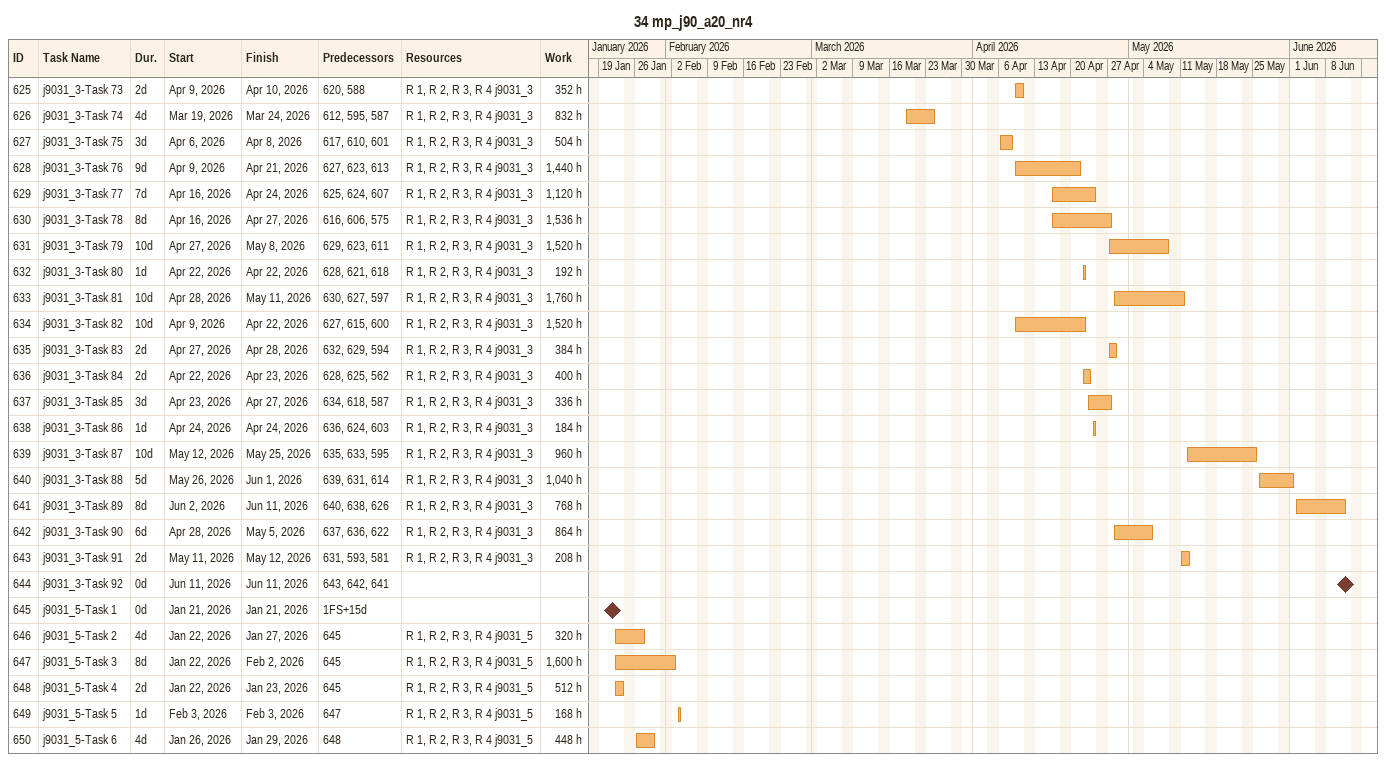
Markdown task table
34 mp_j90_a20_nr4

| ID | Task | Duration | Start | Finish | Predecessors | Resources | Work (h) |
|---|---|---|---|---|---|---|---|
| 625 | j9031_3-Task 73 | 2d | 2026-04-09 | 2026-04-10 | 620, 588 | R 1, R 2, R 3, R 4 j9031_3 | 352 |
| 626 | j9031_3-Task 74 | 4d | 2026-03-19 | 2026-03-24 | 612, 595, 587 | R 1, R 2, R 3, R 4 j9031_3 | 832 |
| 627 | j9031_3-Task 75 | 3d | 2026-04-06 | 2026-04-08 | 617, 610, 601 | R 1, R 2, R 3, R 4 j9031_3 | 504 |
| 628 | j9031_3-Task 76 | 9d | 2026-04-09 | 2026-04-21 | 627, 623, 613 | R 1, R 2, R 3, R 4 j9031_3 | 1440 |
| 629 | j9031_3-Task 77 | 7d | 2026-04-16 | 2026-04-24 | 625, 624, 607 | R 1, R 2, R 3, R 4 j9031_3 | 1120 |
| 630 | j9031_3-Task 78 | 8d | 2026-04-16 | 2026-04-27 | 616, 606, 575 | R 1, R 2, R 3, R 4 j9031_3 | 1536 |
| 631 | j9031_3-Task 79 | 10d | 2026-04-27 | 2026-05-08 | 629, 623, 611 | R 1, R 2, R 3, R 4 j9031_3 | 1520 |
| 632 | j9031_3-Task 80 | 1d | 2026-04-22 | 2026-04-22 | 628, 621, 618 | R 1, R 2, R 3, R 4 j9031_3 | 192 |
| 633 | j9031_3-Task 81 | 10d | 2026-04-28 | 2026-05-11 | 630, 627, 597 | R 1, R 2, R 3, R 4 j9031_3 | 1760 |
| 634 | j9031_3-Task 82 | 10d | 2026-04-09 | 2026-04-22 | 627, 615, 600 | R 1, R 2, R 3, R 4 j9031_3 | 1520 |
| 635 | j9031_3-Task 83 | 2d | 2026-04-27 | 2026-04-28 | 632, 629, 594 | R 1, R 2, R 3, R 4 j9031_3 | 384 |
| 636 | j9031_3-Task 84 | 2d | 2026-04-22 | 2026-04-23 | 628, 625, 562 | R 1, R 2, R 3, R 4 j9031_3 | 400 |
| 637 | j9031_3-Task 85 | 3d | 2026-04-23 | 2026-04-27 | 634, 618, 587 | R 1, R 2, R 3, R 4 j9031_3 | 336 |
| 638 | j9031_3-Task 86 | 1d | 2026-04-24 | 2026-04-24 | 636, 624, 603 | R 1, R 2, R 3, R 4 j9031_3 | 184 |
| 639 | j9031_3-Task 87 | 10d | 2026-05-12 | 2026-05-25 | 635, 633, 595 | R 1, R 2, R 3, R 4 j9031_3 | 960 |
| 640 | j9031_3-Task 88 | 5d | 2026-05-26 | 2026-06-01 | 639, 631, 614 | R 1, R 2, R 3, R 4 j9031_3 | 1040 |
| 641 | j9031_3-Task 89 | 8d | 2026-06-02 | 2026-06-11 | 640, 638, 626 | R 1, R 2, R 3, R 4 j9031_3 | 768 |
| 642 | j9031_3-Task 90 | 6d | 2026-04-28 | 2026-05-05 | 637, 636, 622 | R 1, R 2, R 3, R 4 j9031_3 | 864 |
| 643 | j9031_3-Task 91 | 2d | 2026-05-11 | 2026-05-12 | 631, 593, 581 | R 1, R 2, R 3, R 4 j9031_3 | 208 |
| 644 | j9031_3-Task 92 | 0d | 2026-06-11 | 2026-06-11 | 643, 642, 641 |  |  |
| 645 | j9031_5-Task 1 | 0d | 2026-01-21 | 2026-01-21 | 1FS+15d |  |  |
| 646 | j9031_5-Task 2 | 4d | 2026-01-22 | 2026-01-27 | 645 | R 1, R 2, R 3, R 4 j9031_5 | 320 |
| 647 | j9031_5-Task 3 | 8d | 2026-01-22 | 2026-02-02 | 645 | R 1, R 2, R 3, R 4 j9031_5 | 1600 |
| 648 | j9031_5-Task 4 | 2d | 2026-01-22 | 2026-01-23 | 645 | R 1, R 2, R 3, R 4 j9031_5 | 512 |
| 649 | j9031_5-Task 5 | 1d | 2026-02-03 | 2026-02-03 | 647 | R 1, R 2, R 3, R 4 j9031_5 | 168 |
| 650 | j9031_5-Task 6 | 4d | 2026-01-26 | 2026-01-29 | 648 | R 1, R 2, R 3, R 4 j9031_5 | 448 |
